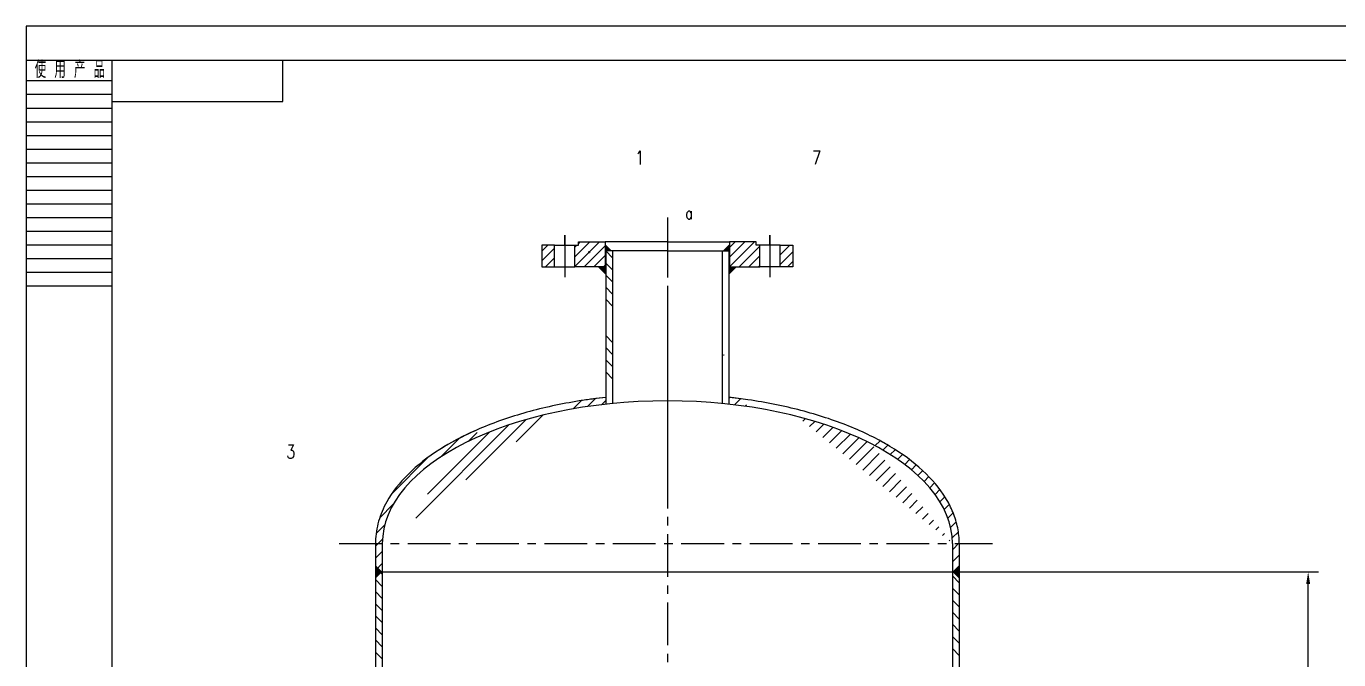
# Model space of a CAD drawing. Extents: x 0 to 5883, y 0 to 2523.
# Drawn here: x 4101 to 5252, y 1967 to 2523 of the extents above; entities that cross this region are included whole.
import ezdxf
from ezdxf.enums import TextEntityAlignment as Align

# ---------------------------------------------------------------- set-up
doc = ezdxf.new("R2010")
doc.units = 0
doc.header["$LTSCALE"] = 30
doc.header["$MEASUREMENT"] = 0
doc.linetypes.add('CENTER', pattern=[2, 1.25, -0.25, 0.25, -0.25])
doc.layers.get('0').update_dxf_attribs({"linetype": 'CONTINUOUS'})
doc.layers.get('DEFPOINTS').update_dxf_attribs({"linetype": 'CONTINUOUS'})
for name, color, linetype in [('TK-03', 3, 'CONTINUOUS'), ('YHBORD', 7, 'CONTINUOUS'), ('YHCENTER', 4, 'CENTER'), ('YHJH', 1, 'CONTINUOUS'), ('YHPMX', 1, 'CONTINUOUS'), ('YHSOLID', 7, 'CONTINUOUS'), ('YHTEXT', 3, 'CONTINUOUS'), ('YHTHIN', 1, 'CONTINUOUS')]:
    doc.layers.add(name, color=color, linetype=linetype)
doc.styles.add('HZKT', font='ROMANS', dxfattribs={"width": 0.75, "bigfont": 'HZKT'})
doc.styles.add('UMHZ', font='ROMANS.shx', dxfattribs={"width": 0.75, "bigfont": 'gbcbig.shx'})
pattern_1 = [(225, (-9786.4436, -12116.0807), (4.2426407, -4.2426407), [])]

# ---------------------------------------------------------------- blocks, each defined once
blk = doc.blocks.new('TUKUANG2')
at = {"layer": 'YHTHIN'}
for p, q in [((0, 0), (-25, 0)), ((0, -6), (-25, -6)), ((0, -10), (-25, -10)), ((0, -14), (-25, -14)), ((0, -18), (-25, -18)), ((0, -22), (-25, -22)), ((0, -26), (-25, -26)), ((0, -30), (-25, -30)), ((0, -34), (-25, -34)), ((0, -38), (-25, -38)), ((0, -42), (-25, -42)), ((0, -46), (-25, -46)), ((0, -50), (-25, -50)), ((0, -54), (-25, -54)), ((0, -58), (-25, -58)), ((0, -62), (-25, -62)), ((0, -66), (-25, -66))]:
    blk.add_line(p, q, dxfattribs=at)
at = {"layer": 'TK-03', "style": 'HZKT', "width": 0.7}
blk.add_text('使 用 产 品', height=5, dxfattribs=at).set_placement((-22.49, -5.14))

msp = doc.modelspace()

# ---------------------------------------------------------------- hatches: boundary and pattern name
at = {"layer": 'YHPMX'}
h = msp.add_hatch(dxfattribs=at)
h.set_pattern_fill('LINE', color=256, scale=60, angle=45, style=0)
h.set_pattern_definition([(45, (4101.285, 0), (-5.3033, 5.3033), [])])
edge = h.paths.add_edge_path()
edge.add_ellipse((4663.56, 2069.43), major_axis=(-250, 0), ratio=0.5, start_angle=310.69256, end_angle=360, ccw=False)
edge.add_line((4500.56, 2164.2), (4494.8, 2168.23))
edge.add_spline(control_points=[(4494.8, 2168.23), (4483.63, 2163.26), (4473.3, 2157.77), (4453.46, 2145.18), (4444.21, 2137.95), (4428.6, 2122.57), (4422.23, 2114.41), (4414.39, 2100.34), (4411.98, 2094.62), (4408.65, 2083.01), (4407.73, 2077.11), (4407.56, 2070.61), (4407.56, 2070.02), (4407.56, 2069.43)], knot_values=[5.440226, 5.440226, 5.440226, 5.440226, 5.6158906, 5.6158906, 5.8136453, 5.8136453, 6.0114, 6.0114, 6.1408256, 6.1408256, 6.2702512, 6.2702512, 6.2831853, 6.2831853, 6.2831853, 6.2831853], degree=3, periodic=0)
edge.add_line((4407.56, 2069.43), (4413.56, 2069.43))
h.paths.add_polyline_path([(4407.56, 2044.43), (4413.56, 2044.43), (4413.56, 2069.43), (4407.56, 2069.43)])
edge = h.paths.add_edge_path()
edge.add_spline(control_points=[(4919.56, 2069.43), (4919.56, 2073.98), (4919.1, 2078.53), (4917.3, 2087.55), (4915.95, 2092.02), (4912.39, 2100.83), (4910.18, 2105.16), (4902.39, 2117.8), (4895.61, 2125.84), (4879.21, 2140.97), (4869.59, 2148.06), (4855.31, 2156.63), (4851.76, 2158.63), (4848.1, 2160.57)], knot_values=[3.1415927, 3.1415927, 3.1415927, 3.1415927, 3.2412581, 3.2412581, 3.3409235, 3.3409235, 3.440589, 3.440589, 3.6383437, 3.6383437, 3.8360983, 3.8360983, 3.8985437, 3.8985437, 3.8985437, 3.8985437], degree=3, periodic=0)
edge.add_line((4848.1, 2160.57), (4842.56, 2156.69))
edge.add_ellipse((4663.56, 2069.43), major_axis=(-250, 0), ratio=0.5, start_angle=180, end_angle=224.27479, ccw=False)
edge.add_line((4913.56, 2069.43), (4919.56, 2069.43))
h.paths.add_polyline_path([(4913.56, 2044.43), (4919.56, 2044.43), (4919.56, 2069.43), (4913.56, 2069.43)])
h.paths.add_polyline_path([(4717.56, 2197.51), (4717.56, 2191.47), (4718.23, 2191.4), (4719.33, 2191.28), (4720.42, 2191.15), (4721.52, 2191.02), (4722.61, 2190.89), (4723.7, 2190.75), (4724.79, 2190.62), (4725.88, 2190.48), (4726.97, 2190.34), (4728.06, 2190.19), (4729.15, 2190.05), (4730.23, 2189.9), (4731.31, 2189.75), (4732.4, 2189.59), (4733.48, 2189.44), (4734.56, 2189.28), (4728.4, 2196.2), (4728.15, 2196.23), (4727.9, 2196.27), (4727.65, 2196.3), (4727.4, 2196.33), (4727.16, 2196.36), (4726.91, 2196.4), (4726.66, 2196.43), (4726.41, 2196.46), (4726.16, 2196.49), (4725.92, 2196.52), (4725.67, 2196.55), (4725.42, 2196.59), (4725.17, 2196.62), (4724.92, 2196.65), (4724.67, 2196.68), (4724.42, 2196.71), (4724.18, 2196.74), (4723.93, 2196.77), (4723.68, 2196.8), (4723.43, 2196.83), (4723.18, 2196.86), (4722.93, 2196.89), (4722.68, 2196.92), (4722.43, 2196.95), (4722.18, 2196.98), (4721.93, 2197.01), (4721.68, 2197.04), (4721.44, 2197.07), (4721.19, 2197.1), (4720.94, 2197.13), (4720.69, 2197.16), (4720.44, 2197.19), (4720.19, 2197.22), (4719.94, 2197.24), (4719.69, 2197.27), (4719.44, 2197.3), (4719.19, 2197.33), (4718.94, 2197.36), (4718.69, 2197.39), (4718.44, 2197.41), (4718.19, 2197.44), (4717.94, 2197.47), (4717.69, 2197.5)])
h.paths.add_polyline_path([(4609.56, 2191.47), (4609.56, 2197.51), (4609.48, 2197.5), (4609.19, 2197.47), (4608.9, 2197.44), (4608.6, 2197.41), (4608.31, 2197.37), (4608.02, 2197.34), (4607.73, 2197.31), (4607.43, 2197.27), (4607.14, 2197.24), (4606.85, 2197.21), (4606.56, 2197.17), (4606.27, 2197.14), (4605.97, 2197.11), (4605.68, 2197.07), (4605.39, 2197.04), (4605.1, 2197), (4604.81, 2196.97), (4604.52, 2196.93), (4604.22, 2196.9), (4603.93, 2196.86), (4603.64, 2196.83), (4603.35, 2196.79), (4603.06, 2196.76), (4602.77, 2196.72), (4602.48, 2196.68), (4602.19, 2196.65), (4601.9, 2196.61), (4601.61, 2196.57), (4601.32, 2196.54), (4601.03, 2196.5), (4600.74, 2196.46), (4600.45, 2196.43), (4600.16, 2196.39), (4599.87, 2196.35), (4599.58, 2196.31), (4599.29, 2196.28), (4599, 2196.24), (4598.71, 2196.2), (4598.42, 2196.16), (4598.13, 2196.12), (4597.84, 2196.08), (4597.55, 2196.04), (4597.26, 2196.01), (4596.97, 2195.97), (4596.68, 2195.93), (4596.39, 2195.89), (4596.1, 2195.85), (4595.81, 2195.81), (4595.53, 2195.77), (4595.24, 2195.73), (4594.95, 2195.69), (4594.66, 2195.65), (4594.37, 2195.6), (4594.08, 2195.56), (4593.8, 2195.52), (4593.51, 2195.48), (4593.22, 2195.44), (4592.93, 2195.4), (4592.64, 2195.36), (4592.36, 2195.31), (4592.07, 2195.27), (4591.78, 2195.23), (4591.49, 2195.19), (4591.21, 2195.14), (4590.92, 2195.1), (4590.63, 2195.06), (4590.35, 2195.01), (4590.06, 2194.97), (4589.77, 2194.93), (4589.48, 2194.88), (4589.2, 2194.84), (4588.91, 2194.8), (4588.63, 2194.75), (4588.34, 2194.71), (4588.05, 2194.66), (4576.56, 2186.61), (4577.86, 2186.85), (4579.17, 2187.09), (4580.47, 2187.32), (4581.78, 2187.55), (4583.1, 2187.77), (4584.41, 2188), (4585.73, 2188.21), (4587.05, 2188.43), (4588.37, 2188.64), (4589.7, 2188.85), (4591.03, 2189.05), (4592.36, 2189.25), (4593.69, 2189.44), (4595.02, 2189.64), (4596.36, 2189.83), (4597.7, 2190.01), (4599.04, 2190.19), (4600.38, 2190.37), (4601.73, 2190.54), (4603.07, 2190.71), (4604.42, 2190.88), (4605.77, 2191.04), (4607.12, 2191.2), (4608.48, 2191.35)])
at = {"layer": 'YHTHIN'}
h = msp.add_hatch(dxfattribs=at)
h.set_pattern_fill('U', color=256, scale=6, angle=225, style=0, pattern_type=0)
h.set_pattern_definition(pattern_1)
h.paths.add_polyline_path([(4553.56, 2330.92), (4553.56, 2311.92), (4564.56, 2311.92), (4564.56, 2330.92)])
h.paths.add_polyline_path([(4773.56, 2330.92), (4773.56, 2311.92), (4762.56, 2311.92), (4762.56, 2330.92)])
h = msp.add_hatch(dxfattribs=at)
h.set_pattern_fill('U', color=256, scale=6, angle=225, style=0, pattern_type=0)
h.set_pattern_definition(pattern_1)
h.paths.add_polyline_path([(4582.56, 2311.92), (4582.56, 2330.92), (4585.56, 2330.92), (4585.56, 2333.92), (4609.06, 2333.92), (4609.06, 2311.92)])
h.paths.add_polyline_path([(4744.56, 2311.92), (4744.56, 2330.92), (4741.56, 2330.92), (4741.56, 2333.92), (4718.06, 2333.92), (4718.06, 2311.92)])

# ---------------------------------------------------------------- linework, layer by layer
at = {"color": 1, "linetype": 'ByBlock'}
for p, q in [((4919.56, 2044.43), (5234.59, 2044.43)), ((5225.59, 1454.56), (5225.59, 2033.93))]:
    msp.add_line(p, q, dxfattribs=at)
msp.add_solid([(5223.84, 2033.93), (5227.34, 2033.93), (5225.59, 2044.43)], dxfattribs=at)
at = {"layer": 'DEFPOINTS', "color": 0, "linetype": 'ByBlock'}
for p in [(4919.56, 2044.43), (5225.59, 2044.43)]:
    msp.add_point(p, dxfattribs=at)
at = {"layer": 'YHBORD', "color": 1}
msp.add_lwpolyline([(4101.28, 0), (5883.28, 0), (5883.28, 2523), (4101.28, 2523)], close=True, dxfattribs=at)
at = {"layer": 'YHBORD'}
msp.add_lwpolyline([(4176.28, 30), (5853.28, 30), (5853.28, 2493), (4176.28, 2493)], close=True, dxfattribs=at)
at = {"layer": 'YHBORD', "color": 1}
msp.add_lwpolyline([(4176.28, 2457), (4326.28, 2457), (4326.28, 2493)], dxfattribs=at)
at = {"layer": 'YHCENTER'}
for p, q in [((4663.56, 2355.25), (4663.56, 2121.9)), ((4663.56, 2257.64), (4663.56, 1097.07)), ((4375.81, 2069.43), (4948.72, 2069.43))]:
    msp.add_line(p, q, dxfattribs=at)
for points in [[(4573.56, 2330.92), (4573.56, 2339.92), (4573.56, 2302.92)], [(4663.56, 2342.92), (4663.56, 2302.92)], [(4663.56, 2342.92), (4663.56, 2302.92)], [(4753.56, 2330.92), (4753.56, 2339.92), (4753.56, 2302.92)]]:
    msp.add_lwpolyline(points, dxfattribs=at)
at = {"layer": 'YHJH'}
for points in [[(4595.65, 2325.46, 0.4, 0.4, 229.1816636), (4595.66, 2325.45, 0, 0, 0), (4633.31, 2395.7, 0, 0, 0), (4633.31, 2395.7, 0, 0, 0), (4645.31, 2395.7, 0, 0, 0)], [(4712.86, 2235.17, 0.4, 0.4, 229.1816636), (4712.87, 2235.17, 0, 0, 0), (4788.47, 2395.7, 0, 0, 0), (4788.47, 2395.7, 0, 0, 0), (4800.47, 2395.7, 0, 0, 0)], [(4414.56, 2084.66, 0.4, 0.4, 229.1816636), (4414.56, 2084.67, 0, 0, 0), (4339.33, 2137.9, 0, 0, 0), (4339.33, 2137.9, 0, 0, 0), (4327.33, 2137.9, 0, 0, 0)]]:
    msp.add_lwpolyline(points, format="xyseb", dxfattribs=at)
at = {"layer": 'YHPMX'}
for p, q in [((4615.56, 2319.97), (4609.61, 2325.92)), ((4615.56, 2309.36), (4609.56, 2315.36)), ((4615.56, 2298.76), (4609.56, 2304.76)), ((4615.56, 2288.15), (4609.56, 2294.15)), ((4615.56, 2277.54), (4609.56, 2283.54)), ((4615.56, 2245.72), (4609.56, 2251.72)), ((4615.56, 2235.12), (4609.56, 2241.12)), ((4615.56, 2224.51), (4609.56, 2230.51)), ((4615.56, 2213.9), (4609.56, 2219.9)), ((4413.56, 2031.79), (4407.56, 2037.79)), ((4413.56, 2042.39), (4411.53, 2044.43)), ((4919.56, 2034.9), (4913.56, 2040.9)), ((4413.56, 2021.18), (4407.56, 2027.18)), ((4919.56, 2024.3), (4913.56, 2030.3)), ((4413.56, 2010.57), (4407.56, 2016.57)), ((4919.56, 2013.69), (4913.56, 2019.69)), ((4413.56, 1999.97), (4407.56, 2005.97)), ((4919.56, 2003.08), (4913.56, 2009.08)), ((4413.56, 1989.36), (4407.56, 1995.36)), ((4919.56, 1992.48), (4913.56, 1998.48)), ((4413.56, 1978.75), (4407.56, 1984.75)), ((4919.56, 1981.87), (4913.56, 1987.87)), ((4413.56, 1968.15), (4407.56, 1974.15)), ((4919.56, 1971.26), (4913.56, 1977.26))]:
    msp.add_line(p, q, dxfattribs=at)
for points in [[(4609.56, 2311.92), (4609.56, 2304.92), (4602.56, 2311.92)], [(4717.56, 2311.92), (4717.56, 2304.92), (4724.56, 2311.92)], [(4407.56, 2044.43), (4407.56, 2050.43), (4413.56, 2044.43)], [(4919.56, 2044.43), (4919.56, 2050.43), (4913.56, 2044.43)]]:
    msp.add_solid(points, dxfattribs=at)
at = {"layer": 'YHSOLID'}
for p, q in [((4663.56, 2333.92), (4609.06, 2333.92)), ((4663.56, 2325.92), (4609.06, 2325.92)), ((4609.56, 2325.92), (4609.56, 2191.47)), ((4615.56, 2325.92), (4615.56, 2192.1)), ((4663.56, 2333.92), (4718.06, 2333.92)), ((4663.56, 2325.92), (4718.06, 2325.92)), ((4711.56, 2325.92), (4711.56, 2192.1)), ((4717.56, 2325.92), (4717.56, 2191.47)), ((4407.56, 2069.43), (4407.56, 1868.26)), ((4413.56, 2069.43), (4413.56, 1868.26)), ((4913.56, 2069.43), (4913.56, 1780.93)), ((4919.56, 2069.43), (4919.56, 1780.93)), ((4407.56, 2044.43), (4919.56, 2044.43))]:
    msp.add_line(p, q, dxfattribs=at)
for points in [[(4553.56, 2330.92), (4553.56, 2311.92), (4564.56, 2311.92), (4564.56, 2330.92)], [(4773.56, 2330.92), (4773.56, 2311.92), (4762.56, 2311.92), (4762.56, 2330.92)]]:
    msp.add_lwpolyline(points, close=True, dxfattribs=at)
for points in [[(4564.56, 2330.92), (4582.56, 2330.92)], [(4582.56, 2311.92), (4582.56, 2330.92), (4585.56, 2330.92), (4585.56, 2333.92), (4609.06, 2333.92), (4609.06, 2311.92), (4582.56, 2311.92)], [(4744.56, 2311.92), (4744.56, 2330.92), (4741.56, 2330.92), (4741.56, 2333.92), (4718.06, 2333.92), (4718.06, 2311.92), (4744.56, 2311.92)], [(4762.56, 2330.92), (4744.56, 2330.92)], [(4564.56, 2311.92), (4582.56, 2311.92)], [(4609.56, 2311.92), (4609.06, 2311.92)], [(4717.56, 2311.92), (4718.06, 2311.92)], [(4762.56, 2311.92), (4744.56, 2311.92)]]:
    msp.add_lwpolyline(points, dxfattribs=at)
msp.add_ellipse((4663.56, 2069.43), major_axis=(-250, 0), ratio=0.5, start_param=3.1415927, end_param=6.2831853, dxfattribs=at)
for points, knots in [([(4609.56, 2197.51), (4601.71, 2196.65), (4593.94, 2195.61), (4570.38, 2191.83), (4554.97, 2188.49), (4525.71, 2180.35), (4511.86, 2175.54), (4486.25, 2164.63), (4474.48, 2158.52), (4453.46, 2145.18), (4444.21, 2137.95), (4428.6, 2122.57), (4422.23, 2114.41), (4414.39, 2100.34), (4411.98, 2094.62), (4408.65, 2083.01), (4407.73, 2077.11), (4407.56, 2070.61), (4407.56, 2070.02), (4407.56, 2069.43)], [4.9274379, 4.9274379, 4.9274379, 4.9274379, 5.0226265, 5.0226265, 5.2203812, 5.2203812, 5.4181359, 5.4181359, 5.6158906, 5.6158906, 5.8136453, 5.8136453, 6.0114, 6.0114, 6.1408256, 6.1408256, 6.2702512, 6.2702512, 6.2831853, 6.2831853, 6.2831853, 6.2831853]), ([(4919.56, 2069.43), (4919.56, 2073.98), (4919.1, 2078.53), (4917.3, 2087.55), (4915.95, 2092.02), (4912.39, 2100.83), (4910.18, 2105.16), (4902.39, 2117.8), (4895.61, 2125.84), (4879.21, 2140.97), (4869.59, 2148.06), (4847.89, 2161.08), (4835.8, 2167.03), (4809.62, 2177.58), (4795.53, 2182.19), (4765.85, 2189.93), (4750.27, 2193.06), (4728.72, 2196.19), (4723.16, 2196.9), (4717.56, 2197.51)], [3.1415927, 3.1415927, 3.1415927, 3.1415927, 3.2412581, 3.2412581, 3.3409235, 3.3409235, 3.440589, 3.440589, 3.6383437, 3.6383437, 3.8360983, 3.8360983, 4.033853, 4.033853, 4.2316077, 4.2316077, 4.4293624, 4.4293624, 4.4973403, 4.4973403, 4.4973403, 4.4973403]), ([(4494.8, 2168.23), (4483.63, 2163.26), (4473.3, 2157.77), (4453.46, 2145.18), (4444.21, 2137.95), (4428.6, 2122.57), (4422.23, 2114.41), (4414.39, 2100.34), (4411.98, 2094.62), (4408.65, 2083.01), (4407.73, 2077.11), (4407.56, 2070.61), (4407.56, 2070.02), (4407.56, 2069.43)], [5.44022599, 5.44022599, 5.44022599, 5.44022599, 5.61589059, 5.61589059, 5.81364528, 5.81364528, 6.01139997, 6.01139997, 6.14082559, 6.14082559, 6.27025122, 6.27025122, 6.28318531, 6.28318531, 6.28318531, 6.28318531]), ([(4919.56, 2069.43), (4919.56, 2073.98), (4919.1, 2078.53), (4917.3, 2087.55), (4915.95, 2092.02), (4912.39, 2100.83), (4910.18, 2105.16), (4902.39, 2117.8), (4895.61, 2125.84), (4879.21, 2140.97), (4869.59, 2148.06), (4855.31, 2156.63), (4851.76, 2158.63), (4848.1, 2160.57)], [3.14159265, 3.14159265, 3.14159265, 3.14159265, 3.24125809, 3.24125809, 3.34092352, 3.34092352, 3.44058896, 3.44058896, 3.63834365, 3.63834365, 3.83609834, 3.83609834, 3.89854372, 3.89854372, 3.89854372, 3.89854372])]:
    msp.add_open_spline(points, degree=3, knots=knots, dxfattribs=at)
for points in [[(4609.56, 2197.51), (4602.31, 2196.72), (4595.14, 2195.77), (4588.05, 2194.66)], [(4728.4, 2196.2), (4724.8, 2196.68), (4721.19, 2197.11), (4717.56, 2197.51)]]:
    msp.add_open_spline(points, degree=3, dxfattribs=at)
for points in [[(4609.06, 2325.92), (4615.06, 2325.92), (4609.06, 2331.92)], [(4718.06, 2325.92), (4712.06, 2325.92), (4718.06, 2331.92)], [(4407.56, 2044.43), (4413.56, 2044.43), (4407.56, 2038.43)], [(4919.56, 2044.43), (4913.56, 2044.43), (4919.56, 2038.43)]]:
    msp.add_solid(points, dxfattribs=at)

# ---------------------------------------------------------------- block references
at = {"layer": 'YHBORD', "color": 1, "xscale": 3, "yscale": 3, "zscale": 3}
msp.add_blockref('TUKUANG2', (4176.28, 2493), dxfattribs=at)

# ---------------------------------------------------------------- texts
at = {"layer": 'YHJH', "color": 3, "style": 'UMHZ', "width": 0.75}
for s, p in [('1', (4639.31, 2401.7)), ('7', (4794.47, 2401.7)), ('3', (4333.33, 2143.9))]:
    msp.add_text(s, height=12, dxfattribs=at).set_placement(p, align=Align.CENTER)
at = {"layer": 'YHTEXT', "style": 'UMHZ', "width": 0.75}
msp.add_text('a', height=10.5, dxfattribs=at).set_placement((4679.36, 2353.82))

doc.saveas('drawing.dxf')
